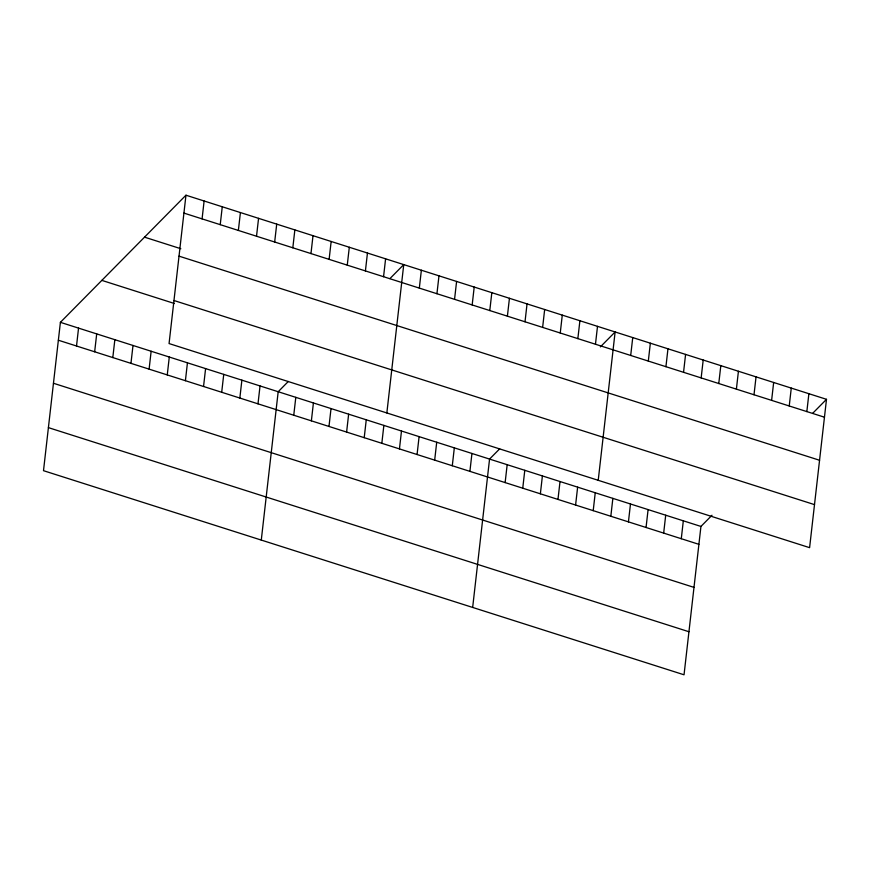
<?xml version="1.0" encoding="UTF-8"?>
<svg xmlns="http://www.w3.org/2000/svg" width="870" height="870" viewBox="0 0 870 870"><rect width="100%" height="100%" fill="white"/><g stroke="black" fill="none" stroke-linecap="round" stroke-linejoin="round"><path stroke-width="1.3" d="M185.962 195.206L169.063 343.563L809.6 547.665L826.5 399.319L185.962 195.206L60.4 322.335L43.5 470.681L684.037 674.794L700.937 526.437L711.986 515.257M76.516 345.999L78.55 328.11M94.656 351.784L96.7 333.895M112.806 357.57L114.851 339.681M130.957 363.355L133.001 345.466M149.107 369.13L151.141 351.241M167.257 374.916L169.291 357.026M202.079 218.881L204.113 200.992M185.408 380.701L187.441 362.812M220.23 224.667L222.263 206.777M203.547 386.487L205.592 368.597M238.369 230.452L240.414 212.563M221.698 392.272L223.742 374.383M256.519 236.238L258.564 218.348M239.848 398.047L241.882 380.157M274.67 242.012L276.714 224.123M257.998 403.832L260.032 385.943M292.82 247.798L294.854 229.908M261.283 540.074L278.183 391.728L288.307 381.473M310.971 253.583L313.004 235.694M293.755 415.229L295.8 397.34M329.121 259.369L331.155 241.479M311.373 420.841L313.417 402.951M347.26 265.154L349.305 247.254M328.99 426.452L331.024 408.563M346.608 432.075L348.642 414.174M365.411 270.929L367.455 253.039M364.215 437.686L366.259 419.797M383.561 276.714L385.595 258.825M381.832 443.298L383.866 425.408M386.846 412.956L403.745 264.61L389.934 278.596M399.45 448.909L401.483 431.02M419.329 288.111L421.363 270.222M417.067 454.521L419.101 436.631M436.936 293.723L438.98 275.833M434.674 460.132L436.718 442.243M454.553 299.334L456.598 281.445M452.291 465.744L454.325 447.854M472.171 304.946L474.204 287.056M469.909 471.366L471.942 453.466M489.788 310.568L491.822 292.679M472.66 607.434L489.56 459.088L499.684 448.833M507.395 316.18L509.439 298.29M505.133 482.589L507.177 464.7M525.012 321.791L527.046 303.902M522.75 488.2L524.784 470.311M542.63 327.403L544.663 309.513M540.368 493.812L542.401 475.923M560.247 333.014L562.281 315.125M557.975 499.423L560.019 481.534M577.854 338.626L579.899 320.736M575.592 505.035L577.636 487.146M595.471 344.237L597.505 326.348M593.209 510.657L595.243 492.757M598.223 480.316L615.123 331.97L600.387 346.88M610.827 516.269L612.861 498.379M630.696 355.471L632.74 337.582M628.434 521.88L630.478 503.991M648.313 361.083L650.358 343.193M646.051 527.492L648.096 509.602M665.931 366.694L667.964 348.805M663.669 533.103L665.702 515.214M683.548 372.306L685.582 354.416M681.286 538.715L683.32 520.825M701.155 377.917L703.199 360.028M718.772 383.529L720.817 365.639M736.39 389.151L738.423 371.262M754.007 394.762L756.041 376.873M771.614 400.374L773.658 382.485M789.231 405.985L791.276 388.096M806.849 411.597L808.882 393.708M812.689 413.304L826.5 399.319M183.929 213.096L824.466 417.208M144.529 237.162L180.829 248.722M179.024 256.15L819.562 460.263M173.967 300.509L814.505 504.622M101.833 280.379L174.435 303.51M60.4 322.335L700.937 526.437M58.366 340.224L698.893 544.326M53.461 383.268L693.988 587.38M48.405 427.627L688.942 631.74"/></g></svg>
